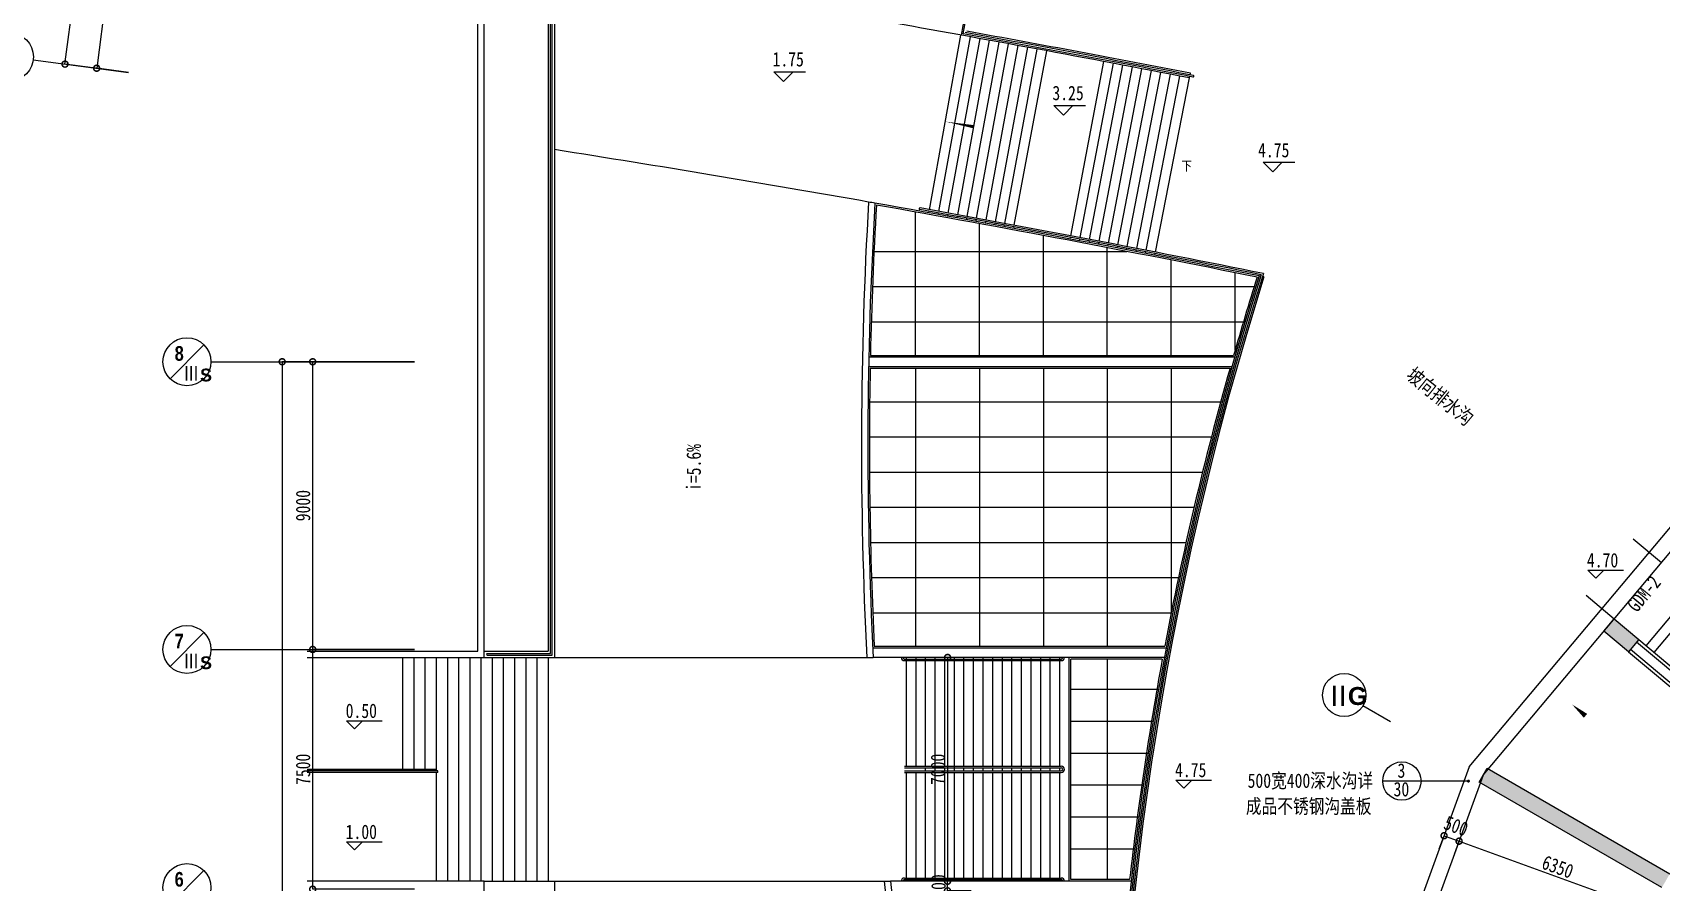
# Model space of a CAD drawing. Extents: x 23317406 to 24383751, y 42324270 to 43451021.
# Drawn here: x 23914445 to 23965397, y 43116767 to 43143351 of the extents above; entities that cross this region are included whole.
import ezdxf

# ---------------------------------------------------------------- set-up
doc = ezdxf.new("R2010")
doc.units = 0
doc.header["$MEASUREMENT"] = 0
doc.layers.get('0').update_dxf_attribs({"linetype": 'CONTINUOUS'})
doc.layers.get('DEFPOINTS').update_dxf_attribs({"linetype": 'CONTINUOUS'})
for name, color, linetype in [('墙', 7, 'CONTINUOUS'), ('柱填充', 8, 'CONTINUOUS'), ('柱形', 7, 'CONTINUOUS'), ('标注', 7, 'CONTINUOUS'), ('栏杆', 146, 'CONTINUOUS'), ('楼梯', 5, 'CONTINUOUS'), ('汉字', 7, 'CONTINUOUS'), ('辅助件', 9, 'CONTINUOUS'), ('边界', 9, 'CONTINUOUS'), ('门窗', 7, 'CONTINUOUS')]:
    doc.layers.add(name, color=color, linetype=linetype)
doc.styles.add('Q1', font='SimSun.ttf', dxfattribs={"width": 0.8, "height": 450})
doc.styles.add('Q200', font='SimSun.ttf', dxfattribs={"width": 0.8, "height": 450})
doc.styles.add('T-SG-01$0$Arial', font='ARIALBD.TTF')
doc.dimstyles.new('Q2', dxfattribs={"dimscale": 150, "dimtxt": 2.5, "dimasz": 2.5, "dimexe": 0, "dimexo": 0, "dimgap": 0.5, "dimtad": 1, "dimdec": 4, "dimdsep": 46, "dimtxsty": 'Q200', "dimblk1": 'DOTSMALL', "dimblk2": 'DOTSMALL', "dimsah": 1, "dimcen": 2.5, "dimadec": 0, "dimazin": 0, "dimtfac": 1, "dimtdec": 3, "dimtmove": 2, "dimatfit": 3, "dimldrblk": 'DOTSMALL', "dimfxl": 1, "dimtolj": 1, "dimtzin": 10, "dimarcsym": 0})

# ---------------------------------------------------------------- blocks, each defined once
blk = doc.blocks.new('_DOTSMALL')
at = {"color": 0, "linetype": 'ByBlock', "const_width": 0.5}
blk.add_lwpolyline([(-0.0625, 0, 1), (0.0625, 0, 1)], format="xyb", close=True, dxfattribs=at)
blk = doc.blocks.new('*D112')
at = {"color": 0, "linetype": 'ByBlock'}
for p, q in [((23917147, 43147591), (23916450, 43142236)), ((23918138, 43147461), (23917147, 43147591)), ((23917441, 43142107), (23916450, 43142236))]:
    blk.add_line(p, q, dxfattribs=at)
at = {"layer": 'DEFPOINTS', "color": 0, "linetype": 'ByBlock'}
for p in [(23918138, 43147461), (23916450, 43142236), (23917441, 43142107)]:
    blk.add_point(p, dxfattribs=at)
at = {"color": 0, "linetype": 'ByBlock', "xscale": 375, "yscale": 375, "zscale": 375}
for p, rotation in [((23917147, 43147591), 82.58110351369818), ((23916450, 43142236), 262.5811035136982)]:
    blk.add_blockref('_DOTSMALL', p, dxfattribs=dict(at, rotation=rotation))
at = {"color": 0, "linetype": 'ByBlock', "insert": (23916501, 43144952), "char_height": 450, "attachment_point": 5, "rotation": 82.5811, "style": 'Q200'}
blk.add_mtext('\\A1;5400', dxfattribs=at)
blk = doc.blocks.new('*D113')
at = {"color": 0, "linetype": 'ByBlock'}
for p, q in [((23915459, 43142365), (23925575, 43220059)), ((23927557, 43219801), (23925575, 43220059)), ((23917441, 43142107), (23915459, 43142365))]:
    blk.add_line(p, q, dxfattribs=at)
at = {"layer": 'DEFPOINTS', "color": 0, "linetype": 'ByBlock'}
for p in [(23925575, 43220059), (23927557, 43219801), (23917441, 43142107)]:
    blk.add_point(p, dxfattribs=at)
at = {"color": 0, "linetype": 'ByBlock', "xscale": 375, "yscale": 375, "zscale": 375}
for p, rotation in [((23925575, 43220059), 82.58181509032717), ((23915459, 43142365), 262.5818150903272)]:
    blk.add_blockref('_DOTSMALL', p, dxfattribs=dict(at, rotation=rotation))
at = {"color": 0, "linetype": 'ByBlock', "insert": (23920219, 43181251), "char_height": 450, "attachment_point": 5, "rotation": 82.5818, "style": 'Q200'}
blk.add_mtext('\\A1;78350', dxfattribs=at)
blk = doc.blocks.new('M100')
at = {"layer": '门窗'}
blk.add_line((0, 1000), (0, 0), dxfattribs=at)
blk = doc.blocks.new('*D154')
at = {"color": 0, "linetype": 'ByBlock'}
for p, q in [((23926388, 43124054), (23923207, 43124054)), ((23923207, 43116554), (23923207, 43124054)), ((23926388, 43116554), (23923207, 43116554))]:
    blk.add_line(p, q, dxfattribs=at)
at = {"layer": 'DEFPOINTS', "color": 0, "linetype": 'ByBlock'}
for p in [(23923207, 43124054), (23926388, 43124054), (23926388, 43116554)]:
    blk.add_point(p, dxfattribs=at)
at = {"color": 0, "linetype": 'ByBlock', "xscale": 375, "yscale": 375, "zscale": 375}
for p, rotation in [((23923207, 43124054), 90), ((23923207, 43116554), 270)]:
    blk.add_blockref('_DOTSMALL', p, dxfattribs=dict(at, rotation=rotation))
at = {"color": 0, "linetype": 'ByBlock', "insert": (23922907, 43120304), "char_height": 450, "attachment_point": 5, "rotation": 90, "style": 'Q200'}
blk.add_mtext('\\A1;7500', dxfattribs=at)
blk = doc.blocks.new('*D155')
at = {"color": 0, "linetype": 'ByBlock'}
for p, q in [((23926388, 43133054), (23923207, 43133054)), ((23923207, 43124054), (23923207, 43133054)), ((23926388, 43124054), (23923207, 43124054))]:
    blk.add_line(p, q, dxfattribs=at)
at = {"layer": 'DEFPOINTS', "color": 0, "linetype": 'ByBlock'}
for p in [(23923207, 43133054), (23926388, 43133054), (23926388, 43124054)]:
    blk.add_point(p, dxfattribs=at)
at = {"color": 0, "linetype": 'ByBlock', "xscale": 375, "yscale": 375, "zscale": 375}
for p, rotation in [((23923207, 43133054), 90), ((23923207, 43124054), 270)]:
    blk.add_blockref('_DOTSMALL', p, dxfattribs=dict(at, rotation=rotation))
at = {"color": 0, "linetype": 'ByBlock', "insert": (23922907, 43128554), "char_height": 450, "attachment_point": 5, "rotation": 90, "style": 'Q200'}
blk.add_mtext('\\A1;9000', dxfattribs=at)
blk = doc.blocks.new('*D156')
at = {"color": 0, "linetype": 'ByBlock'}
for p, q in [((23926388, 43133054), (23922252, 43133054)), ((23922252, 43133054), (23922252, 43074724)), ((23926388, 43074724), (23922252, 43074724))]:
    blk.add_line(p, q, dxfattribs=at)
at = {"layer": 'DEFPOINTS', "color": 0, "linetype": 'ByBlock'}
for p in [(23926388, 43133054), (23922252, 43074724), (23926388, 43074724)]:
    blk.add_point(p, dxfattribs=at)
at = {"color": 0, "linetype": 'ByBlock', "xscale": 375, "yscale": 375, "zscale": 375}
for p, rotation in [((23922252, 43133054), 90), ((23922252, 43074724), 270)]:
    blk.add_blockref('_DOTSMALL', p, dxfattribs=dict(at, rotation=rotation))
at = {"color": 0, "linetype": 'ByBlock', "insert": (23921952, 43103889), "char_height": 450, "attachment_point": 5, "rotation": 90, "style": 'Q200'}
blk.add_mtext('\\A1;58330', dxfattribs=at)
blk = doc.blocks.new('*D157')
at = {"color": 0, "linetype": 'ByBlock'}
for p, q in [((23943805, 43123804), (23943068, 43123804)), ((23943068, 43123804), (23943068, 43116804)), ((23943805, 43116804), (23943068, 43116804))]:
    blk.add_line(p, q, dxfattribs=at)
at = {"layer": 'DEFPOINTS', "color": 0, "linetype": 'ByBlock'}
for p in [(23943805, 43123804), (23943068, 43116804), (23943805, 43116804)]:
    blk.add_point(p, dxfattribs=at)
at = {"color": 0, "linetype": 'ByBlock', "xscale": 375, "yscale": 375, "zscale": 375}
for p, rotation in [((23943068, 43123804), 90), ((23943068, 43116804), 270)]:
    blk.add_blockref('_DOTSMALL', p, dxfattribs=dict(at, rotation=rotation))
at = {"color": 0, "linetype": 'ByBlock', "insert": (23942768, 43120304), "char_height": 450, "attachment_point": 5, "rotation": 90, "style": 'Q200'}
blk.add_mtext('\\A1;7000', dxfattribs=at)
blk = doc.blocks.new('*D158')
at = {"color": 0, "linetype": 'ByBlock'}
for p, q in [((23943805, 43116804), (23943065, 43116804)), ((23943065, 43116504), (23943065, 43116804)), ((23943805, 43116504), (23943065, 43116504))]:
    blk.add_line(p, q, dxfattribs=at)
at = {"layer": 'DEFPOINTS', "color": 0, "linetype": 'ByBlock'}
for p in [(23943065, 43116804), (23943805, 43116804), (23943805, 43116504)]:
    blk.add_point(p, dxfattribs=at)
at = {"color": 0, "linetype": 'ByBlock', "xscale": 375, "yscale": 375, "zscale": 375}
for p, rotation in [((23943065, 43116804), 90), ((23943065, 43116504), 270)]:
    blk.add_blockref('_DOTSMALL', p, dxfattribs=dict(at, rotation=rotation))
at = {"color": 0, "linetype": 'ByBlock', "insert": (23942785, 43116654), "char_height": 450, "attachment_point": 5, "rotation": 90, "style": 'Q200'}
blk.add_mtext('\\A1;300', dxfattribs=at)
blk = doc.blocks.new('*D160')
at = {"color": 0, "linetype": 'ByBlock'}
for p, q in [((23958449, 43117817), (23958598, 43118228)), ((23958598, 43118228), (23959068, 43118057)), ((23958919, 43117646), (23959068, 43118057))]:
    blk.add_line(p, q, dxfattribs=at)
at = {"layer": 'DEFPOINTS', "color": 0, "linetype": 'ByBlock'}
for p in [(23958449, 43117817), (23959068, 43118057), (23958919, 43117646)]:
    blk.add_point(p, dxfattribs=at)
at = {"color": 0, "linetype": 'ByBlock', "xscale": 375, "yscale": 375, "zscale": 375}
for p, rotation in [((23958598, 43118228), 159.9999999999433), ((23959068, 43118057), 339.9999999999433)]:
    blk.add_blockref('_DOTSMALL', p, dxfattribs=dict(at, rotation=rotation))
at = {"color": 0, "linetype": 'ByBlock', "insert": (23958974, 43118531), "char_height": 450, "attachment_point": 5, "rotation": 340, "style": 'Q200'}
blk.add_mtext('\\A1;500', dxfattribs=at)
blk = doc.blocks.new('*D161')
at = {"color": 0, "linetype": 'ByBlock'}
for p, q in [((23958919, 43117646), (23959068, 43118057)), ((23959068, 43118057), (23965035, 43115886)), ((23964886, 43115474), (23965035, 43115886))]:
    blk.add_line(p, q, dxfattribs=at)
at = {"layer": 'DEFPOINTS', "color": 0, "linetype": 'ByBlock'}
for p in [(23958919, 43117646), (23965035, 43115886), (23964886, 43115474)]:
    blk.add_point(p, dxfattribs=at)
at = {"color": 0, "linetype": 'ByBlock', "xscale": 375, "yscale": 375, "zscale": 375}
for p, rotation in [((23959068, 43118057), 159.9999999999494), ((23965035, 43115886), 339.9999999999494)]:
    blk.add_blockref('_DOTSMALL', p, dxfattribs=dict(at, rotation=rotation))
at = {"color": 0, "linetype": 'ByBlock', "insert": (23962154, 43117253), "char_height": 450, "attachment_point": 5, "rotation": 340, "style": 'Q200'}
blk.add_mtext('\\A1;6350', dxfattribs=at)

msp = doc.modelspace()

# ---------------------------------------------------------------- hatches: boundary and pattern name
at = {"layer": '柱填充'}
for points in [[(23964365.3468, 43123984.50658), (23964686.74061, 43124367.52881), (23963920.69616, 43125010.31642), (23963599.30236, 43124627.29419)], [(23959945.25018, 43120340.10097), (23965661.25425, 43117039.96449), (23965411.25425, 43116606.95178), (23959695.25018, 43119907.08827)]]:
    msp.add_hatch(color=256, dxfattribs=at).paths.add_polyline_path(points)

# ---------------------------------------------------------------- linework, layer by layer
for p, q in [((23914466.32987, 43142493.97259), (23917441.21576, 43142106.60465)), ((23920024.27063, 43133054.23567), (23926387.50773, 43133054.23567)), ((23920024.27063, 43124054.23567), (23926387.50773, 43124054.23567)), ((23956921.83111, 43121785.95475), (23956060.58824, 43122294.23646))]:
    msp.add_line(p, q)
at = {"color": 2}
for p, q in [((23919804.60071, 43133584.56576), (23918743.94054, 43132523.90559)), ((23919804.60071, 43124584.56576), (23918743.94054, 43123523.90559)), ((23919804.60071, 43117134.56575), (23918743.94054, 43116073.90557))]:
    msp.add_line(p, q, dxfattribs=at)
for centre, radius in [((23913722.60839, 43142590.81458), 750), ((23919274.27063, 43133054.23567), 750), ((23919274.27063, 43124054.23567), 750), ((23955474.26903, 43122628.68345), 675), ((23919274.27063, 43116604.23566), 750)]:
    msp.add_circle(centre, radius, dxfattribs=at)
at = {"layer": '墙'}
for p, q in [((23943498.96356, 43143270.49582), (23946785.38712, 43161425.32985)), ((23950633.30133, 43141931.16682), (23950642.86737, 43141980.24319)), ((23950652.43342, 43142029.31957), (23950661.99946, 43142078.39595)), ((23964686.74097, 43124367.52867), (23968133.94096, 43121474.98443)), ((23964365.34717, 43123984.50645), (23967812.54716, 43121091.96221)), ((23964429.62593, 43124061.1109), (23967876.82592, 43121168.56665)), ((23964622.46221, 43124290.92423), (23968069.6622, 43121398.37999)), ((23940539.52048, 43123804.23646), (23940739.77646, 43123804.23646)), ((23941082.82286, 43116804.23646), (23941283.50101, 43116804.23646))]:
    msp.add_line(p, q, dxfattribs=at)
at = {"layer": '墙', "ltscale": 1500}
for p, q in [((23940602.84136, 43133204.23567), (23952053.47723, 43133204.23567)), ((23940596.74366, 43132904.23567), (23951968.01266, 43132904.23567)), ((23940724.92796, 43124104.23566), (23949900.5247, 43124104.23566)), ((23949844.68773, 43123804.23566), (23940739.7765, 43123804.23566)), ((23948807.47913, 43116804.23569), (23941283.50109, 43116804.23569))]:
    msp.add_line(p, q, dxfattribs=at)
at = {"layer": '墙', "ltscale": 5000}
for start, end in [(67.1172342395, 67.1172342395), (66.2587266313, 66.2587266313), (64.4772342395, 64.4772342395), (64.9387266313, 64.9387266313)]:
    msp.add_arc((23850578.58196, 42857442.58139), 533172.67138, start, end, dxfattribs=at)
at = {"layer": '墙'}
for centre, radius, start, end in [((23850634.74669, 42857737.27781), 530172.67138, 79.4743453394, 79.4743453394), ((23850639.30178, 42857736.37231), 530172.67138, 78.1227654233, 78.1227654233), ((23850644.55659, 42857735.23786), 530172.67138, 77.5606287088, 77.5606287088), ((23850649.0789, 42857734.18074), 530172.67138, 76.2090487927, 76.2090487927), ((23850576.93007, 42628615.18081), 522976.65237, 78.970118718, 80.0377203398), ((23850576.93007, 42628615.18081), 523126.65237, 78.970118718, 79.7489595965), ((24071027.47124, 43130403.20792), 130654.70416, 176.6449761651, 182.8950671982), ((24071027.47124, 43130403.20792), 130454.70416, 176.6552596041, 182.8995097651), ((23850576.93007, 42628615.18081), 517326.65237, 79.9566735415, 79.9789757645), ((24048184.14004, 43105656.1746), 100000, 162.4929734398, 198.1689089277), ((24048184.14004, 43105656.1746), 99850, 162.4837744123, 198.1689117429), ((23850576.93007, 42628615.18081), 517326.65237, 78.596035833, 78.601605122), ((23850576.93007, 42628615.18081), 517326.65237, 78.5848973331, 78.59046657), ((24071027.47124, 43130403.20792), 130654.70416, 185.9743535551, 205.3449515715), ((24071027.47124, 43130403.20792), 130454.70416, 185.9835465884, 205.3865499164)]:
    msp.add_arc(centre, radius, start, end, dxfattribs=at)
at = {"layer": '柱形'}
for p, q in [((23963599.30236, 43124627.29419), (23963920.69616, 43125010.31642)), ((23963920.69616, 43125010.31642), (23964686.74061, 43124367.52881)), ((23964365.3468, 43123984.50658), (23963599.30236, 43124627.29419)), ((23964686.74061, 43124367.52881), (23964365.3468, 43123984.50658)), ((23959695.25018, 43119907.08827), (23959945.25018, 43120340.10097)), ((23959945.25018, 43120340.10097), (23965661.25425, 43117039.96449)), ((23965411.25425, 43116606.95178), (23959695.25018, 43119907.08827))]:
    msp.add_line(p, q, dxfattribs=at)
at = {"layer": '栏杆'}
for p, q in [((23930645, 43123929.23567), (23930645, 43165782.15368)), ((23930695, 43123879.23567), (23930695, 43165825.25162)), ((23943557.07073, 43143310.79234), (23946834.5875, 43161416.42351)), ((23928670, 43123929.23567), (23930645, 43123929.23567)), ((23928670, 43123879.23567), (23930695, 43123879.23567)), ((23941720, 43123754.23566), (23946620, 43123754.23566)), ((23941720, 43123704.23566), (23946620, 43123704.23566)), ((23927120.00026, 43120254.23568), (23923035.64324, 43120254.23568)), ((23927120.00026, 43120254.23568), (23923035.64324, 43120254.23568)), ((23927119.99998, 43120204.23568), (23927119.99998, 43120254.23568)), ((23927119.99998, 43120204.23568), (23927119.99998, 43120254.23568)), ((23941720, 43120404.23566), (23946620, 43120404.23566)), ((23941720, 43120354.23566), (23946620, 43120354.23566)), ((23941720, 43120254.23566), (23946620, 43120254.23566)), ((23927120.00026, 43120204.23568), (23923035.64324, 43120204.23568)), ((23927120.00026, 43120204.23568), (23923035.64324, 43120204.23568)), ((23941720, 43120204.23566), (23946620, 43120204.23566)), ((23941720, 43116904.23569), (23946620, 43116904.23569)), ((23941720, 43116854.23569), (23946620, 43116854.23569))]:
    msp.add_line(p, q, dxfattribs=at)
for centre, radius, start, end in [((23850576.93007, 42628615.18081), 523026.65237, 78.9591640602, 79.7599160976), ((23850576.93007, 42628615.18081), 523076.65237, 78.9591651073, 79.7544373233), ((23950745.79663, 43141985.64082), 25, 258.959165106, 78.959165114), ((23942201.14697, 43137839.56431), 25, 79.799968532, 259.79996854), ((23850576.93007, 42628615.18081), 517376.65237, 78.5954420754, 79.7999685343), ((23850576.93007, 42628615.18081), 517426.65237, 78.589276839, 79.7999685343), ((24048184.14004, 43105656.1746), 99950, 162.4610808421, 198.1783158091), ((24048184.14004, 43105656.1746), 99900, 162.4291578635, 198.1783158091), ((23928670, 43123904.23567), 25, 90, 270), ((23941720, 43123804.23566), 100, 180, 270), ((23941720, 43123804.23566), 50, 180, 270), ((23946620, 43123804.23566), 50, 270, 0), ((23946620, 43123804.23566), 100, 270, 0), ((23946620, 43120304.23566), 100, 270, 90), ((23946620, 43120304.23566), 50, 270, 90), ((23941720, 43116804.23569), 100, 90, 180.00001842), ((23941720, 43116804.23569), 50, 90, 180.00003684), ((23946620, 43116804.23569), 100, 0, 90), ((23946620, 43116804.23569), 50, 0, 90)]:
    msp.add_arc(centre, radius, start, end, dxfattribs=at)
at = {"layer": '楼梯'}
for p, q in [((23942500.58929, 43137810.99919), (23943486.57698, 43143272.71396)), ((23942795.57363, 43137757.65827), (23943784.72537, 43143218.80091)), ((23943090.52701, 43137704.14647), (23944082.84246, 43143164.71513)), ((23943385.44934, 43137650.4638), (23944380.92818, 43143110.45665)), ((23943680.34052, 43137596.61027), (23944678.98241, 43143056.02548)), ((23943975.20046, 43137542.58591), (23944977.00506, 43143001.42165)), ((23944270.02904, 43137488.39074), (23945274.99602, 43142946.64516)), ((23944564.82618, 43137434.02476), (23945572.9552, 43142891.69605)), ((23944859.59177, 43137379.48801), (23945870.88249, 43142836.57433)), ((23945154.32571, 43137324.78049), (23946168.7778, 43142781.28001)), ((23946922.0593, 43136992.95044), (23947955.47238, 43142445.89069)), ((23947216.56896, 43136937.04811), (23948253.141, 43142389.38874)), ((23947511.04619, 43136880.97516), (23948550.77683, 43142332.71435)), ((23947805.49088, 43136824.73163), (23948848.37978, 43142275.86754)), ((23948099.90294, 43136768.31751), (23949145.94975, 43142218.84832)), ((23948394.28226, 43136711.73284), (23949443.48663, 43142161.65671)), ((23948688.62875, 43136654.97764), (23949740.99033, 43142104.29274)), ((23948982.94231, 43136598.05191), (23950038.46074, 43142046.75642)), ((23949277.22285, 43136540.95569), (23950335.89778, 43141989.04777)), ((23949571.47025, 43136483.68898), (23950633.30133, 43141931.16682)), ((23942482.82375, 43137712.58991), (23942491.70652, 43137761.79455)), ((23942777.75107, 43137659.25931), (23942786.66235, 43137708.45879)), ((23943072.64745, 43137605.75785), (23943081.58723, 43137654.95216)), ((23943367.51279, 43137552.08555), (23943376.48107, 43137601.27467)), ((23943662.34698, 43137498.24243), (23943671.34375, 43137547.42635)), ((23943957.14992, 43137444.22851), (23943966.17519, 43137493.40721)), ((23944251.92153, 43137390.04381), (23944260.97528, 43137439.21728)), ((23944546.66169, 43137335.68834), (23944555.74393, 43137384.85655)), ((23944841.37031, 43137281.16213), (23944850.48104, 43137330.32507)), ((23945136.0473, 43137226.46519), (23945145.18651, 43137275.62284)), ((23946903.43925, 43136894.69926), (23946912.74928, 43136943.82485)), ((23947197.89199, 43136838.80774), (23947207.23048, 43136887.92792)), ((23947492.3123, 43136782.74563), (23947501.67925, 43136831.8604)), ((23947786.70009, 43136726.51296), (23947796.09548, 43136775.62229)), ((23948081.05525, 43136670.10975), (23948090.47909, 43136719.21363)), ((23948375.37768, 43136613.53602), (23948384.82997, 43136662.63443)), ((23948669.66728, 43136556.79178), (23948679.14802, 43136605.88471)), ((23948963.92396, 43136499.87706), (23948973.43314, 43136548.96448)), ((23949258.14762, 43136442.79186), (23949267.68524, 43136491.87378)), ((23949552.33816, 43136385.53623), (23949561.90421, 43136434.6126)), ((23964924.21475, 43124168.26452), (23966402.62625, 43125930.16673)), ((23965169.34897, 43123962.57248), (23966647.76047, 43125724.4747)), ((23926019.99998, 43123804.23646), (23926019.99999, 43120304.23568)), ((23926369.99998, 43123804.23646), (23926369.99999, 43120304.23568)), ((23926719.99998, 43123804.23646), (23926719.99999, 43120304.23568)), ((23927069.99998, 43123804.23646), (23927069.99999, 43120254.23568)), ((23927419.99998, 43123804.23646), (23927420, 43116804.23646)), ((23927769.99998, 43123804.23646), (23927770, 43116804.23646)), ((23928119.99998, 43123804.23646), (23928120, 43116804.23646)), ((23928469.99998, 43123804.23646), (23928470, 43116804.23646)), ((23928819.99998, 43123804.23646), (23928820, 43116804.23646)), ((23929169.99998, 43123804.23646), (23929170, 43116804.23646)), ((23929519.99998, 43123804.23646), (23929520, 43116804.23646)), ((23929869.99998, 43123804.23646), (23929870, 43116804.23646)), ((23930219.99998, 43123804.23646), (23930220, 43116804.23646)), ((23930569.99998, 43123804.23646), (23930570, 43116804.23646)), ((23930770, 43123804.23567), (23940739.77646, 43123804.23646)), ((23930770, 43123804.23646), (23940391.08253, 43123804.23646)), ((23941770, 43123804.23566), (23941770, 43123754.23566)), ((23941770, 43123704.23566), (23941770, 43120404.23566)), ((23942070, 43123804.23566), (23942070, 43123754.23566)), ((23942070, 43123704.23566), (23942070, 43120404.23566)), ((23942370, 43123804.23566), (23942370, 43123754.23566)), ((23942370, 43123704.23566), (23942370, 43120404.23566)), ((23942670, 43123804.23566), (23942670, 43123754.23566)), ((23942670, 43123704.23566), (23942670, 43120404.23566)), ((23942970, 43123804.23566), (23942970, 43123754.23566)), ((23942970, 43123704.23566), (23942970, 43120404.23566)), ((23943270, 43123804.23566), (23943270, 43123754.23566)), ((23943270, 43123704.23566), (23943270, 43120254.23566)), ((23943570, 43123804.23646), (23943570, 43120404.23566)), ((23943570, 43123804.23566), (23943570, 43123754.23566)), ((23943870, 43123804.23566), (23943870, 43123754.23566)), ((23943870, 43123704.23566), (23943870, 43120404.23566)), ((23944170, 43123804.23566), (23944170, 43123754.23566)), ((23944170, 43123704.23566), (23944170, 43120404.23566)), ((23944470, 43123804.23566), (23944470, 43123754.23566)), ((23944470, 43123704.23566), (23944470, 43120404.23566)), ((23944770, 43123804.23566), (23944770, 43123754.23566)), ((23944770, 43123704.23566), (23944770, 43120404.23566)), ((23945070, 43123804.23566), (23945070, 43123754.23566)), ((23945070, 43123704.23566), (23945070, 43120404.23566)), ((23945370, 43123804.23566), (23945370, 43123754.23566)), ((23945370, 43123704.23566), (23945370, 43120404.23566)), ((23945670, 43123804.23566), (23945670, 43123754.23566)), ((23945670, 43123704.23566), (23945670, 43120404.23566)), ((23945970, 43123804.23566), (23945970, 43123754.23566)), ((23945970, 43123704.23566), (23945970, 43120404.23566)), ((23946270, 43123804.23566), (23946270, 43123754.23566)), ((23946270, 43123704.23566), (23946270, 43120404.23566)), ((23946570, 43123804.23566), (23946570, 43123754.23566)), ((23946570, 43123704.23566), (23946570, 43120404.23566)), ((23942370, 43120354.23566), (23942370, 43120254.23566)), ((23942670, 43120354.23566), (23942670, 43120254.23566)), ((23942970, 43120354.23566), (23942970, 43120254.23566)), ((23943570, 43120354.23566), (23943570, 43120254.23566)), ((23943870, 43120354.23566), (23943870, 43120254.23566)), ((23944170, 43120354.23566), (23944170, 43120254.23566)), ((23944470, 43120354.23566), (23944470, 43120254.23566)), ((23944770, 43120354.23566), (23944770, 43120254.23566)), ((23945070, 43120354.23566), (23945070, 43120254.23566)), ((23945370, 43120354.23566), (23945370, 43120254.23566)), ((23945670, 43120354.23566), (23945670, 43120254.23566)), ((23945970, 43120354.23566), (23945970, 43120254.23566)), ((23946270, 43120354.23566), (23946270, 43120254.23566)), ((23946570, 43120354.23566), (23946570, 43120254.23566)), ((23927069.99999, 43120204.23568), (23927070, 43116804.23646)), ((23941770, 43120204.23566), (23941770, 43116904.23569)), ((23942070, 43120204.23566), (23942070, 43116904.23569)), ((23942370, 43120204.23566), (23942370, 43116904.23569)), ((23942670, 43120204.23566), (23942670, 43116904.23569)), ((23942970, 43120204.23566), (23942970, 43116904.23569)), ((23943270, 43120204.23566), (23943270, 43116904.23569)), ((23943570, 43120204.23566), (23943570, 43116904.23569)), ((23943870, 43120204.23566), (23943870, 43116904.23569)), ((23944170, 43120204.23566), (23944170, 43116904.23569)), ((23944470, 43120204.23566), (23944470, 43116904.23569)), ((23944770, 43120204.23566), (23944770, 43116904.23569)), ((23945070, 43120204.23566), (23945070, 43116904.23569)), ((23945370, 43120204.23566), (23945370, 43116904.23569)), ((23945670, 43120204.23566), (23945670, 43116904.23569)), ((23945970, 43120204.23566), (23945970, 43116904.23569)), ((23946270, 43120204.23566), (23946270, 43116904.23569)), ((23946570, 43120204.23566), (23946570, 43116904.23569)), ((23930770, 43116804.23646), (23941082.4071, 43116804.23646)), ((23941770, 43116854.23569), (23941770, 43116804.23566)), ((23941770, 43116854.23569), (23941770, 43116804.23646)), ((23942070, 43116854.23569), (23942070, 43116804.23566)), ((23942070, 43116854.23569), (23942070, 43116804.23646)), ((23942370, 43116854.23569), (23942370, 43116804.23566)), ((23942370, 43116854.23569), (23942370, 43116804.23646)), ((23942670, 43116854.23569), (23942670, 43116804.23566)), ((23942670, 43116854.23569), (23942670, 43116804.23646)), ((23942970, 43116854.23569), (23942970, 43116804.23566)), ((23942970, 43116854.23569), (23942970, 43116804.23646)), ((23943270, 43116854.23569), (23943270, 43116804.23566)), ((23943270, 43116854.23569), (23943270, 43116804.23646)), ((23943570, 43116854.23569), (23943570, 43116804.23566)), ((23943570, 43116854.23569), (23943570, 43116804.23646)), ((23943870, 43116854.23569), (23943870, 43116804.23566)), ((23943870, 43116854.23569), (23943870, 43116804.23646)), ((23944170, 43116854.23569), (23944170, 43116804.23566)), ((23944170, 43116854.23569), (23944170, 43116804.23646)), ((23944470, 43116854.23569), (23944470, 43116804.23566)), ((23944470, 43116854.23569), (23944470, 43116804.23646)), ((23944770, 43116854.23569), (23944770, 43116804.23566)), ((23944770, 43116854.23569), (23944770, 43116804.23646)), ((23945070, 43116854.23569), (23945070, 43116804.23566)), ((23945070, 43116854.23569), (23945070, 43116804.23646)), ((23945370, 43116854.23569), (23945370, 43116804.23566)), ((23945370, 43116854.23569), (23945370, 43116804.23646)), ((23945670, 43116854.23569), (23945670, 43116804.23566)), ((23945670, 43116854.23569), (23945670, 43116804.23646)), ((23945970, 43116854.23569), (23945970, 43116804.23566)), ((23945970, 43116854.23569), (23945970, 43116804.23646)), ((23946270, 43116854.23569), (23946270, 43116804.23566)), ((23946270, 43116854.23569), (23946270, 43116804.23646)), ((23946570, 43116854.23569), (23946570, 43116804.23566)), ((23946570, 43116854.23569), (23946570, 43116804.23646))]:
    msp.add_line(p, q, dxfattribs=at)
at = {"layer": '汉字', "color": 0}
for p, q in [((23937635.05899, 43142123.42124), (23938623.81884, 43142123.42124)), ((23937635.05899, 43142123.42124), (23937935.05899, 43141823.42124)), ((23938235.05899, 43142123.42124), (23937935.05899, 43141823.42124)), ((23946388.54513, 43141068.5879), (23947377.30498, 43141068.5879)), ((23946388.54513, 43141068.5879), (23946688.54513, 43140768.5879)), ((23946988.54513, 43141068.5879), (23946688.54513, 43140768.5879)), ((23952937.68197, 43139294.50063), (23953926.44182, 43139294.50063)), ((23952937.68197, 43139294.50063), (23953237.68197, 43138994.50063)), ((23953537.68197, 43139294.50063), (23953237.68197, 43138994.50063)), ((23963091.04321, 43126531.17792), (23964209.04321, 43126531.17792)), ((23963091.04321, 43126531.17792), (23963341.04321, 43126281.17792)), ((23963591.04321, 43126531.17792), (23963341.04321, 43126281.17792)), ((23924263.38633, 43121821.08635), (23925381.38633, 43121821.08635)), ((23924263.38633, 43121821.08635), (23924513.38633, 43121571.08635)), ((23924763.38633, 43121821.08635), (23924513.38633, 43121571.08635)), ((23950208.34884, 43119969.26523), (23951326.34884, 43119969.26523)), ((23950208.34884, 43119969.26523), (23950458.34884, 43119719.26523)), ((23950708.34884, 43119969.26523), (23950458.34884, 43119719.26523)), ((23924263.38633, 43118034.3171), (23925381.38633, 43118034.3171)), ((23924263.38633, 43118034.3171), (23924513.38633, 43117784.3171)), ((23924763.38633, 43118034.3171), (23924513.38633, 43117784.3171))]:
    msp.add_line(p, q, dxfattribs=at)
at = {"layer": '汉字'}
for points in [[(23950107.16881, 43139231.96609, 0, 0, 0.0030415678), (23943887.6729, 43140405.05479, 100, 0, 0.0004345084), (23942998.02452, 43140566.45889, 0, 0, 0.0137576348)], [(23954537.97596, 43134384.55786, 0, 0, 0), (23961711.11963, 43128365.57566, 200, 0, 0), (23962670.45669, 43127560.59629, 0, 0, 0)], [(23966460.98744, 43119088.50636, 0, 0, 0), (23963021.00535, 43121977.89458, 160, 0, 0.0098031035), (23962602.37552, 43122330.83809, 160, 0, 0.0098031035)]]:
    msp.add_lwpolyline(points, format="xyseb", dxfattribs=at)
at = {"layer": '汉字', "color": 0}
for points in [[(23935702.39943, 43138890.12602, 0, 0, 0), (23935702.39943, 43125284.04476, 200, 0, 0), (23935702.39943, 43123804.23646, 0, 0, 0)], [(23935702.39945, 43116804.23646, 0, 0, 0), (23935702.39945, 43075954.04474, 200, 0, 0), (23935702.39945, 43074474.23644, 0, 0, 0)]]:
    msp.add_lwpolyline(points, format="xyseb", dxfattribs=at)
at = {"layer": '汉字'}
msp.add_circle((23957277.30961, 43119936.64989), 600, dxfattribs=at)
at = {"layer": '辅助件'}
for p, q in [((23930570, 43165717.50028), (23930570, 43124004.23567)), ((23930770, 43165889.89205), (23930770, 43123804.23567)), ((23928570, 43124004.23567), (23930570, 43124004.23567)), ((23928570, 43123804.23567), (23930770, 43123804.23567)), ((23928570, 43116804.23646), (23930570, 43116804.23646)), ((23928570, 43116804.23567), (23930770, 43116804.23567)), ((23930770, 43116804.23567), (23930770, 43074474.23644))]:
    msp.add_line(p, q, dxfattribs=at)
for points in [[(23923035.64324, 43123804.23646), (23928570, 43123804.23646), (23928570, 43164204.23646), (23923035.64324, 43164204.23646)], [(23923035.64324, 43124004.23646), (23928370, 43124004.23646), (23928370, 43164004.23646), (23923035.64324, 43164004.23646)], [(23912549.50915, 43076404.23646), (23928570, 43076404.23646), (23928570, 43116804.23646), (23923035.64324, 43116804.23646)]]:
    msp.add_lwpolyline(points, dxfattribs=at)
at = {"layer": '边界'}
for p, q in [((23940653.93671, 43133254.23567), (23952015.80052, 43133254.23567)), ((23940645.80332, 43132854.23567), (23951901.90921, 43132854.23567)), ((23959380.55756, 43120377.45128), (23969173.20255, 43132047.87112)), ((23959820.25018, 43120123.59462), (23969499.55437, 43131658.94016)), ((23940772.57801, 43124154.23566), (23949859.04539, 43124154.23566)), ((23949784.63452, 43123754.23566), (23946920, 43123754.23566)), ((23959380.55756, 43120377.45128), (23954170, 43106061.56203)), ((23959820.25018, 43120123.59462), (23954670, 43105973.39854)), ((23948762.78455, 43116854.23569), (23946920, 43116854.23569))]:
    msp.add_line(p, q, dxfattribs=at)
at = {"layer": '边界', "ltscale": 2000}
for p, q in [((23946870, 43116804.23569), (23946870, 43123804.23566)), ((23946920, 43116854.23569), (23946920, 43123754.23566))]:
    msp.add_line(p, q, dxfattribs=at)
at = {"layer": '边界', "ltscale": 1000}
msp.add_line((23927070.00026, 43120304.23568), (23923035.64324, 43120304.23568), dxfattribs=at)
msp.add_line((23927070.00026, 43120304.23568), (23923035.64324, 43120304.23568), dxfattribs=at)
at = {"layer": '边界'}
for centre, radius, start, end in [((23850576.93007, 42628615.18081), 517326.65237, 79.9789757645, 81.0823697918), ((24071027.47124, 43130403.20792), 130404.70416, 176.679961178, 178.7472470831), ((23850576.93007, 42628615.18081), 517326.65237, 78.601605122, 79.9566735415), ((23850576.93007, 42628615.18081), 517276.65237, 78.6077659827, 79.9504454174), ((24048184.14004, 43105656.1746), 100050, 162.5248357098, 163.9877607658), ((24071027.47124, 43130403.20792), 130404.70416, 178.9230310645, 182.7466563372), ((24048184.14004, 43105656.1746), 100050, 164.2259339108, 169.3453876654), ((24048184.14004, 43105656.1746), 100050, 169.5783862859, 173.5737249527)]:
    msp.add_arc(centre, radius, start, end, dxfattribs=at)
at = {"layer": '门窗'}
for p, q in [((23942062.4003, 43133254.23567), (23942062.4003, 43137737.50778)), ((23944062.4003, 43133254.23567), (23944062.4003, 43137374.0647)), ((23946062.4003, 43133254.23567), (23946062.4003, 43137002.49385)), ((23948062.4003, 43133254.23567), (23948062.4003, 43136622.77738)), ((23950062.4003, 43133254.23567), (23950062.4003, 43136234.89703)), ((23952062.4003, 43133416.10346), (23952062.4003, 43135838.83406)), ((23942062.4003, 43132854.23567), (23942062.4003, 43124154.23566)), ((23944062.4003, 43132854.23567), (23944062.4003, 43124154.23566)), ((23946062.4003, 43132854.23567), (23946062.4003, 43124154.23566)), ((23948062.4003, 43132854.23567), (23948062.4003, 43124154.23566)), ((23950062.4003, 43132854.23567), (23950062.4003, 43125204.23567)), ((23948062.4003, 43123754.23566), (23948062.4003, 43116854.23569)), ((23949665.39054, 43122804.23566), (23946920, 43122804.23566)), ((23949496.55154, 43121804.23566), (23946920, 43121804.23566)), ((23949338.11712, 43120804.23566), (23946920, 43120804.23566)), ((23949190.03734, 43119804.23566), (23946920, 43119804.23566)), ((23949052.2658, 43118804.23566), (23946920, 43118804.23566)), ((23948924.75956, 43117804.23566), (23946920, 43117804.23566))]:
    msp.add_line(p, q, dxfattribs=at)
at = {"layer": '门窗', "ltscale": 2000}
for p, q in [((23940765.56458, 43136504.23567), (23948678.11781, 43136504.23567)), ((23940718.69722, 43135404.23567), (23952658.98438, 43135404.23567)), ((23940681.12933, 43134304.23567), (23952323.34984, 43134304.23567)), ((23940630.29341, 43131804.23567), (23951611.46584, 43131804.23567)), ((23940623.11453, 43130704.23567), (23951320.33288, 43130704.23567)), ((23940625.21471, 43129604.23567), (23951042.52758, 43129604.23567)), ((23940636.59437, 43128504.23567), (23950777.9359, 43128504.23567)), ((23940657.25596, 43127404.23567), (23950526.45043, 43127404.23567)), ((23940687.20389, 43126304.23567), (23950287.97017, 43126304.23567)), ((23940726.44456, 43125204.23567), (23950062.4003, 43125204.23567))]:
    msp.add_line(p, q, dxfattribs=at)

# ---------------------------------------------------------------- block references
at = {"layer": '门窗', "yscale": 1.149999999950537, "zscale": 1.149999999950537}
for p, xscale, rotation in [((23965399.10803, 43126772.2185), -1.149999999950537, 49.99999999564611), ((23963920.69653, 43125010.31628), 1.149999999950537, 49.99999999534451)]:
    msp.add_blockref('M100', p, dxfattribs=dict(at, xscale=xscale, rotation=rotation))

# ---------------------------------------------------------------- texts
at = {"color": 3, "style": 'T-SG-01$0$Arial', "width": 0.8}
for s, p in [('8', (23918888.83341, 43133084.95451)), ('Ⅲ', (23919158.67511, 43132466.31331)), ('7', (23918888.83341, 43124084.95451)), ('Ⅲ', (23919158.67511, 43123466.31331)), ('6', (23918888.83341, 43116634.9545))]:
    msp.add_text(s, height=458.33333, dxfattribs=at).set_placement(p)
at = {"color": 3, "style": 'T-SG-01$0$Arial'}
for s, height, p in [('S', 400, (23919684.26348, 43132438.69774)), ('S', 400, (23919684.26348, 43123438.69774)), ('Ⅱ', 637.5, (23954861.72395, 43122286.11433)), ('G', 562.5, (23955588.41164, 43122317.6142))]:
    msp.add_text(s, height=height, dxfattribs=at).set_placement(p)
at = {"layer": '标注', "color": 0, "style": 'Q200', "width": 0.8}
msp.add_text('坡向排水沟', height=450, rotation=321.209017406, dxfattribs=at).set_placement((23957379.05793, 43132565.84693))
at = {"layer": '汉字', "color": 0, "style": 'Q1', "width": 0.8}
for s, height, p in [('1.75', 450, (23937592.61171, 43142291.01658)), ('3.25', 450, (23946346.09785, 43141236.18324)), ('4.75', 450, (23952779.11673, 43139449.20403)), ('下', 300, (23950383.4103, 43139029.82404)), ('4.70', 450, (23963065.96283, 43126621.85594)), ('0.50', 450, (23924238.30594, 43121911.76437)), ('4.75', 450, (23950183.26846, 43120059.94325)), ('3', 450, (23957141.00113, 43120041.18787)), ('500宽400深水沟详', 450, (23952452.10595, 43119725.31426)), ('30', 450, (23957017.92384, 43119458.48893)), ('成品不锈钢沟盖板', 450, (23952398.77899, 43118925.31426)), ('1.00', 450, (23924238.30594, 43118124.99512))]:
    msp.add_text(s, height=height, dxfattribs=at).set_placement(p)
for s, rotation, p in [('i=5.6%', 90, (23935348.45605, 43129011.19565)), ('GDM-2', 50.290245078, (23964627.40616, 43125184.65944))]:
    msp.add_text(s, height=450, rotation=rotation, dxfattribs=at).set_placement(p)

# ---------------------------------------------------------------- dimensions: what is measured, and where the dimension line sits
at = {"layer": '标注'}
for p1, p2, distance, picture, middle in [((23917441.2157589607, 43142106.6046526879), (23927557.0103622191, 43219800.8335156217), 1999.0239926631, '*D113', (23920219.3313597515, 43181250.5468378216)), ((23918138.47806, 43147461.39926), (23917441.21576, 43142106.60465), -1000, '*D112', (23916500.72969, 43144951.8614))]:
    dim = msp.add_aligned_dim(p1=p1, p2=p2, distance=distance, dimstyle='Q2', dxfattribs=at)
    dim.commit()
    dim.dimension.update_dxf_attribs({"geometry": picture, "text_midpoint": middle})
for base, p1, p2, picture, middle in [((23922252.45019, 43074724.23489), (23926387.50773, 43133054.23567), (23926387.50773, 43074724.23489), '*D156', (23921952.45019, 43103889.23528)), ((23923207.34387, 43133054.23567), (23926387.50773, 43124054.23487), (23926387.50773, 43133054.23567), '*D155', (23922907.34387, 43128554.23527)), ((23923207.34387, 43124054.23487), (23926387.50773, 43116554.23487), (23926387.50773, 43124054.23487), '*D154', (23922907.34387, 43120304.23487))]:
    dim = msp.add_linear_dim(base=base, p1=p1, p2=p2, angle=90, dimstyle='Q2', override={"dimdec": 0}, dxfattribs=at)
    dim.commit()
    dim.dimension.update_dxf_attribs({"geometry": picture, "text_midpoint": middle})
dim = msp.add_linear_dim(base=(23943067.82436, 43116804.23569), p1=(23943804.93097, 43123804.23566), p2=(23943804.93097, 43116804.23569), angle=90, dimstyle='Q2', dxfattribs=at)
dim.commit()
dim.dimension.update_dxf_attribs({"geometry": '*D157', "text_midpoint": (23942767.82436, 43120304.23568)})
for p1, p2, picture, middle in [((23958448.67916, 43117817.13641), (23958918.52547, 43117646.12634), '*D160', (23958974.39707, 43118530.5834)), ((23958918.52547, 43117646.12634), (23964885.57411, 43115474.29825), '*D161', (23962154.36728, 43117253.4489))]:
    dim = msp.add_aligned_dim(p1=p1, p2=p2, distance=437.72699, dimstyle='Q2', override={"dimdec": 0}, dxfattribs=at)
    dim.commit()
    dim.dimension.update_dxf_attribs({"geometry": picture, "text_midpoint": middle})
dim = msp.add_linear_dim(base=(23943065.36183, 43116804.23569), p1=(23943804.93097, 43116504.23569), p2=(23943804.93097, 43116804.23569), angle=90, dimstyle='Q2', dxfattribs=at)
dim.commit()
dim.dimension.update_dxf_attribs({"geometry": '*D158', "text_midpoint": (23942784.67615, 43116654.23569), "dimtype": 160})

# ---------------------------------------------------------------- leaders
at = {"layer": '汉字'}
msp.add_leader([(23959359.7329, 43119936.64989), (23956677.30961, 43119936.64989)], dimstyle='Q2', override={"dimdec": 0, "dimldrblk": 'DOTSMALL'}, dxfattribs=at)

doc.saveas('drawing.dxf')
